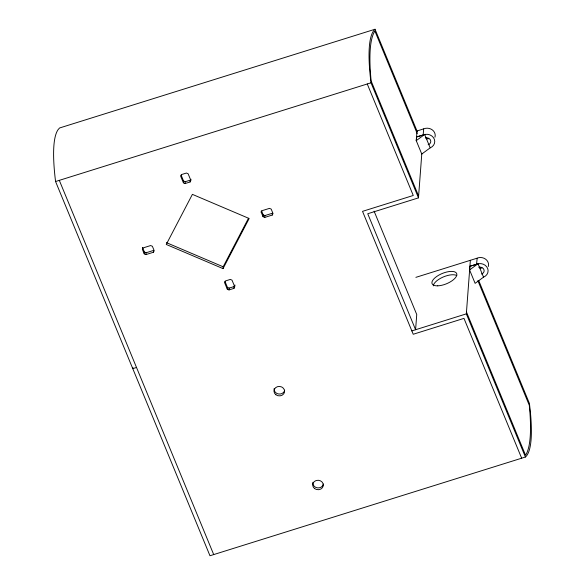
<?xml version="1.0" encoding="UTF-8"?>
<svg xmlns="http://www.w3.org/2000/svg" width="585" height="585" viewBox="0 0 585 585"><rect width="100%" height="100%" fill="white"/><g stroke="black" fill="none" stroke-linecap="round" stroke-linejoin="round"><path stroke-width="0.88" d="M132.861 367.417L132.766 368.638L136.51 367.468M142.396 249.4L142.535 247.572L144.378 252.04L144.239 253.868L145.95 254.592L153.431 252.252L154.221 250.746L152.378 246.278L150.667 245.546L143.179 247.894L142.396 249.4L144.239 253.868M145.95 254.592L146.082 252.771L153.57 250.424L153.431 252.252M190.981 179.251L190.103 181.972L185.109 183.536L183.405 182.812L183.544 180.984L181.123 175.12M185.109 183.536L185.248 181.708L190.242 180.151L190.103 181.972M223.031 268.61L249.166 218.505L192.392 194.359L166.25 244.457L223.031 268.61L223.163 266.782L248.464 218.3M234.877 285.641L233.993 288.361L229.006 289.926L227.294 289.202L227.433 287.374L225.013 281.509M229.006 289.926L229.144 288.098L234.132 286.54L234.921 285.027M233.993 288.361L234.132 286.54M261.202 212.216L261.985 210.71L269.473 208.37L271.184 209.094L273.027 213.562L272.237 215.068L264.756 217.415L263.045 216.684L261.202 212.216L261.29 211.002M263.045 216.684L263.184 214.863L261.649 211.134M264.756 217.415L264.888 215.587L272.376 213.247L272.237 215.068M416.242 140.641L416.513 136.992L424.659 134.44L430.187 147.851L421.77 154.045L416.242 140.641L424.659 134.44M416.279 140.729L417.01 130.996L423.818 128.824A7.985 7.093 4.3 0 1 432.33 129.907A7.985 7.093 4.3 0 1 434.955 137.212M374.086 211.141L416.739 314.518L415.591 329.735L367.738 213.744L418.48 197.869L421.822 153.394M423.65 128.919L423.189 135.003L416.513 136.992M469.587 269.948L469.865 266.299L478.011 263.747L483.539 277.151L475.122 283.352L469.587 269.948L478.011 263.747M417.302 131.713L375.029 29.25L59.597 127.969L58.156 129.57A166.337 31.151 72.6 0 0 55.568 181.525L209.971 555.75L525.403 457.031L466.333 313.86L470.362 260.303M488.299 266.519A7.985 7.093 4.3 0 0 485.674 259.214A7.985 7.093 4.3 0 0 477.17 258.124L476.541 264.31L469.865 266.299M375.029 29.25L373.588 30.851A166.337 31.151 72.6 0 0 371.007 82.807L418.48 197.869M428.161 144.729L429.083 144.312A3.993 3.547 4.3 0 0 430.516 140.21A3.993 3.547 4.3 0 0 426.406 137.841L425.39 138.023M481.506 274.036L482.428 273.619A3.993 3.547 4.3 0 0 483.868 269.51A3.993 3.547 4.3 0 0 479.759 267.14L478.742 267.33M55.568 181.525L371.007 82.807M415.877 277.348L476.994 258.226M411.847 330.905L466.333 313.86M423.365 134.908L425.346 134.374A7.985 7.093 4.3 0 1 434.37 139.325A7.985 7.093 4.3 0 1 430.187 147.851M476.709 264.215L478.691 263.674A7.985 7.093 4.3 0 1 487.722 268.632A7.985 7.093 4.3 0 1 483.539 277.151M183.544 180.984L185.248 181.708M263.184 214.863L264.888 215.587M166.389 242.629L223.163 266.782M144.378 252.04L146.082 252.771M227.433 287.374L229.144 288.098M478.698 280.515L529.432 403.474L530.222 410.502A166.337 31.151 72.6 0 1 525.403 457.031M417.171 133.541L374.897 31.078A190.396 35.656 72.6 0 0 371.139 80.979L418.611 196.041M477.865 280.654L529.293 405.303A190.396 35.656 72.6 0 1 525.542 455.21L466.472 312.032M367.263 83.977L413.266 195.478L362.524 211.353L413.229 334.262L463.971 318.379L521.659 458.201M190.886 180.465L188.121 173.767L186.418 173.036L181.423 174.601L180.641 176.107L183.405 182.812M234.782 286.855L232.018 280.156L230.307 279.425L225.32 280.99L224.53 282.496L227.294 289.202M59.312 180.355L213.708 554.58M323.388 484.044A5.324 4.731 4.3 0 1 317.245 487.817A5.324 4.731 4.3 0 1 312.902 482.281M284.668 390.21A5.324 4.731 4.3 0 1 278.533 393.976A5.324 4.731 4.3 0 1 274.182 388.447M428.615 138.645A3.993 3.547 4.3 0 1 426.56 138.777M481.967 267.952A3.993 3.547 4.3 0 1 479.912 268.084M433.288 285.875A13.309 5.572 -22.4 0 1 442.977 277.1A13.309 5.572 -22.4 0 1 456.797 275.55M275.893 394.743A5.324 4.731 4.3 0 0 284.537 392.038A5.324 4.731 4.3 0 0 277.451 386.685A5.324 4.731 4.3 0 0 275.893 394.743M314.606 488.577A5.324 4.731 4.3 0 0 323.249 485.872A5.324 4.731 4.3 0 0 316.163 480.519A5.324 4.731 4.3 0 0 314.606 488.577M437.748 285.838A13.309 5.572 -22.4 0 0 456.856 274.716A13.309 5.572 -22.4 0 0 438.538 275.301A13.309 5.572 -22.4 0 0 437.748 285.838"/></g></svg>
